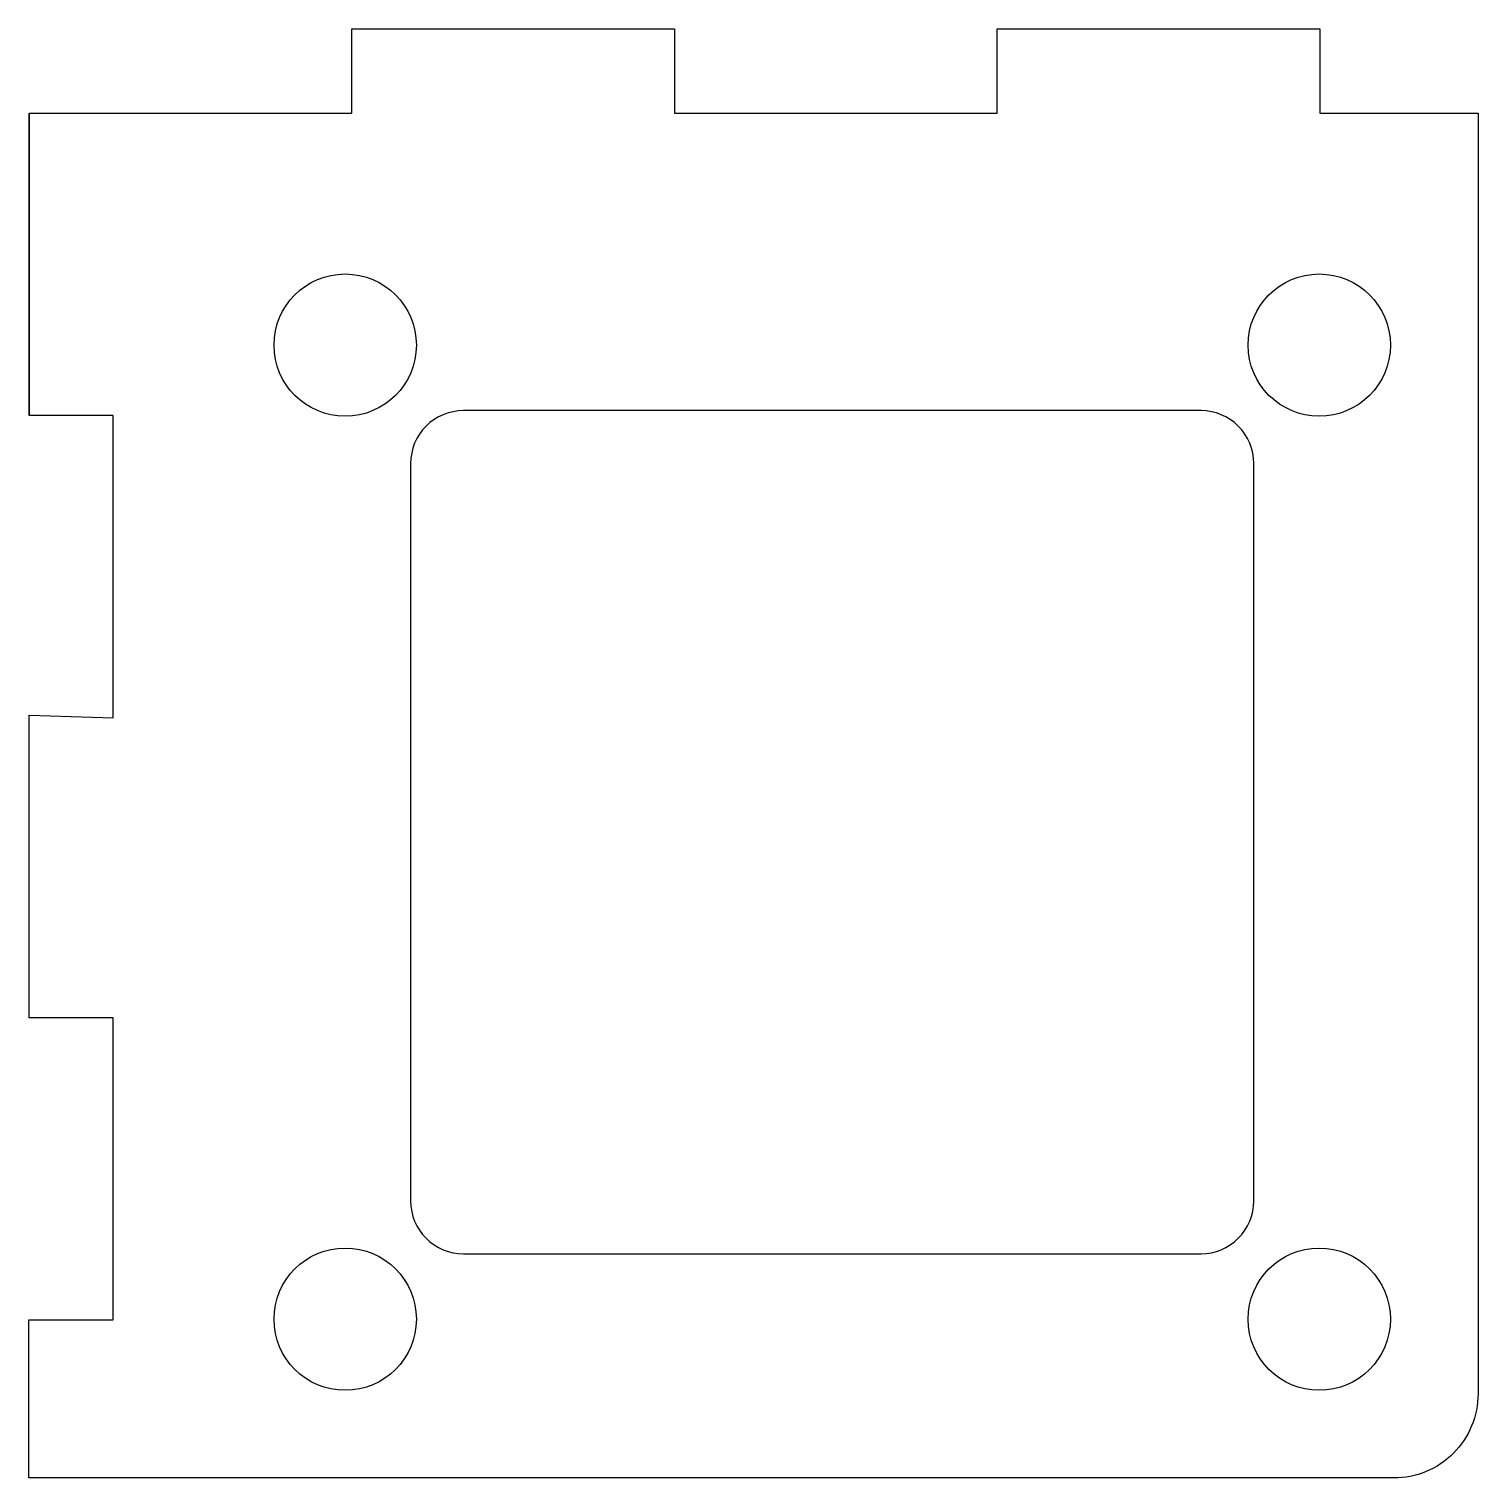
# Model space of a CAD drawing. Header units: millimetres. Extents: x -177 to -39, y 145 to 283.
import ezdxf

# ---------------------------------------------------------------- set-up
doc = ezdxf.new("R2010")
doc.units = ezdxf.units.MM
doc.layers.get('0').update_dxf_attribs({"linetype": 'CONTINUOUS'})

msp = doc.modelspace()

# ---------------------------------------------------------------- linework, layer by layer
for p, q in [((-145.88, 282.97), (-115.25, 282.97)), ((-84.63, 282.97), (-54, 282.97)), ((-176.5, 274.98), (-176.5, 246.29)), ((-176.5, 246.29), (-176.5, 274.98)), ((-176.5, 189.15), (-176.5, 217.84)), ((-176.5, 189.15), (-176.5, 217.84))]:
    msp.add_line(p, q)
for points in [[(-145.88, 274.98), (-145.88, 282.97), (-115.25, 282.97), (-115.25, 274.98), (-84.63, 274.98), (-84.63, 282.97), (-54, 282.97), (-54, 274.98), (-39, 274.98), (-39, 153.47, -0.414214), (-47, 145.47), (-176.51, 145.47), (-176.51, 160.47), (-168.52, 160.47), (-168.52, 189.15), (-176.5, 189.15), (-176.5, 217.84), (-168.51, 217.6), (-168.51, 246.29), (-176.5, 246.29), (-176.5, 274.98)], [(-60.29, 171.75), (-60.29, 241.75, 0.414214), (-65.29, 246.75), (-135.29, 246.75, 0.414214), (-140.29, 241.75), (-140.29, 171.75, 0.414214), (-135.29, 166.75), (-65.29, 166.75, 0.414214)]]:
    msp.add_lwpolyline(points, format="xyb", close=True)
for centre in [(-146.5, 252.97), (-54.07, 252.97), (-146.5, 160.54), (-54.07, 160.54)]:
    msp.add_circle(centre, 6.75)

doc.saveas('drawing.dxf')
